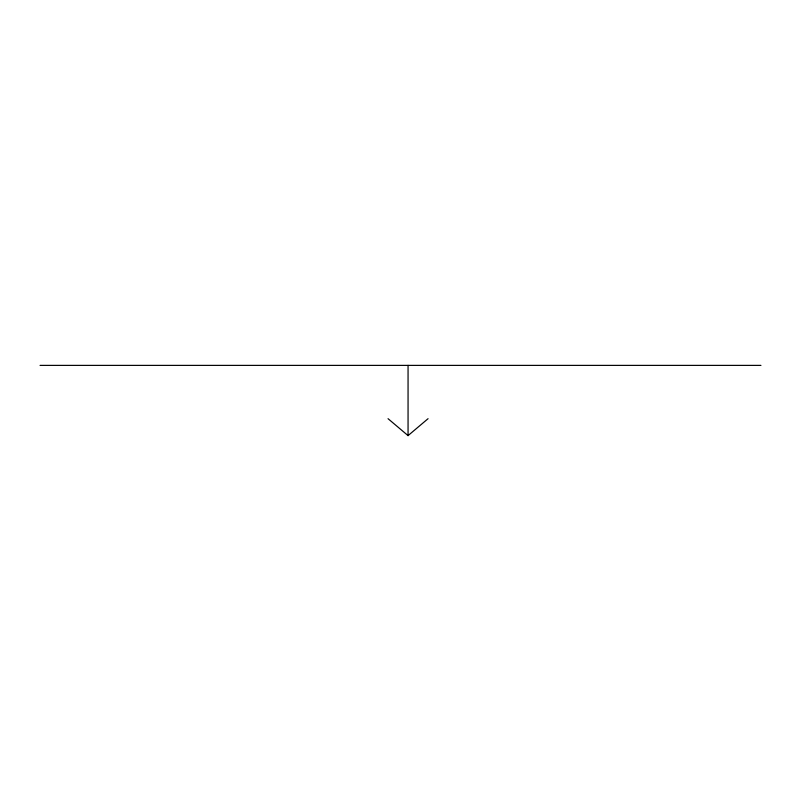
<?xml version="1.0" encoding="UTF-8"?>
<svg xmlns="http://www.w3.org/2000/svg" width="801" height="801" viewBox="0 0 801 801"><rect width="100%" height="100%" fill="white"/><g stroke="black" fill="none" stroke-linecap="round" stroke-linejoin="round"><path stroke-width="1.2" d="M388.044 418.683L408.059 435.614L428.064 418.683M40.05 365.386L760.95 365.386M408.059 365.386L408.059 435.614"/></g></svg>
